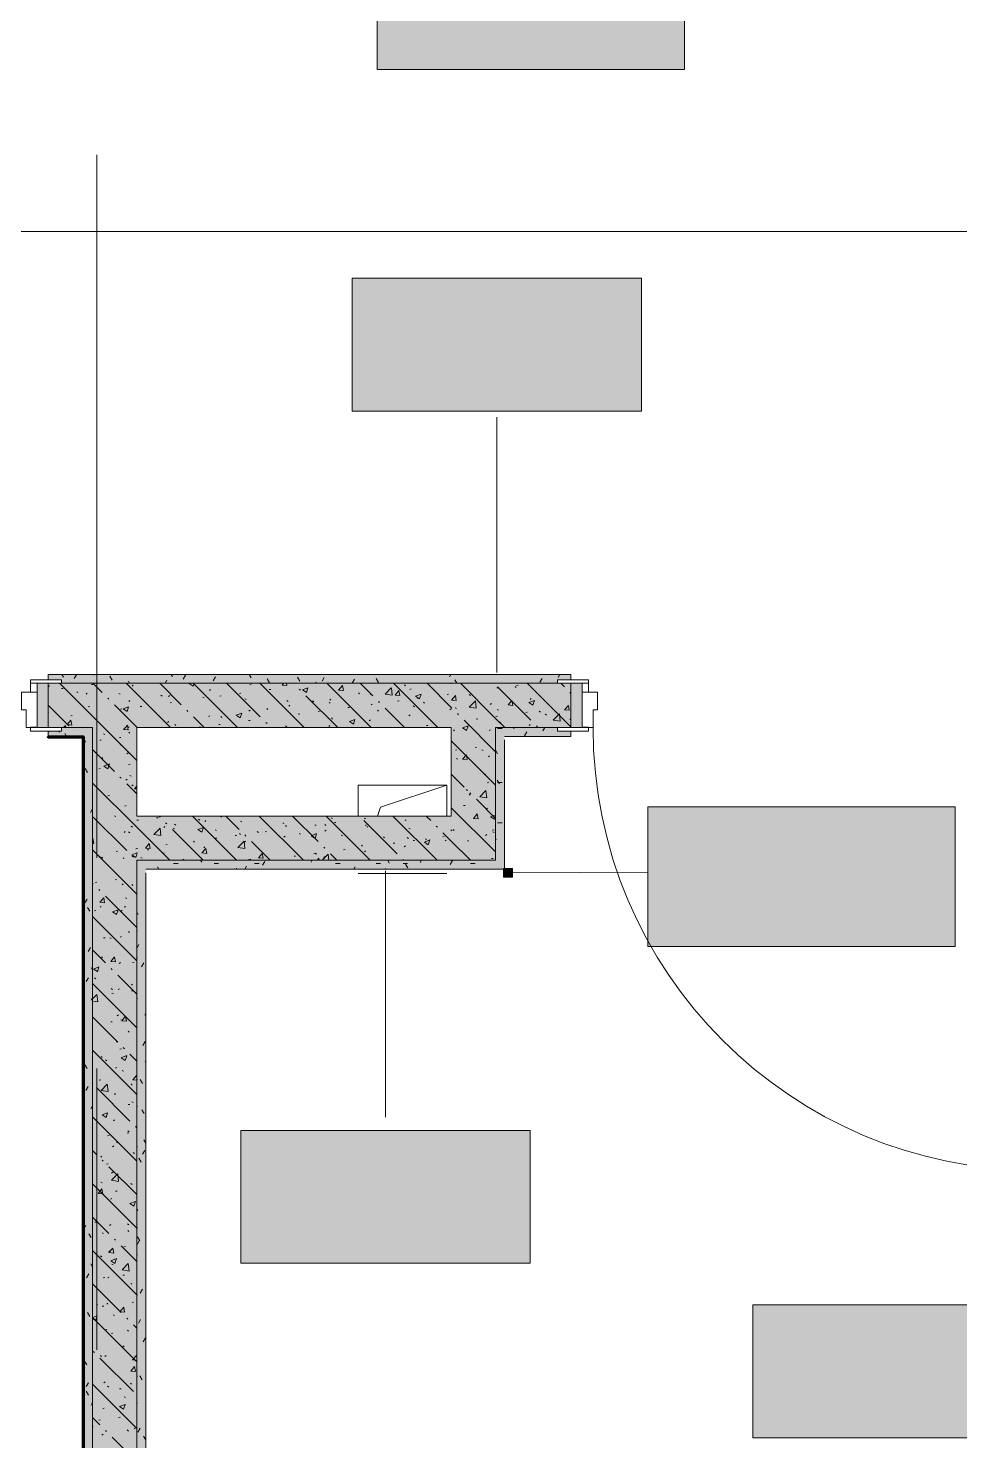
# Model space of a CAD drawing. Header units: millimetres. Extents: x -3817 to 677485, y -22715 to 103890.
# Drawn here: x 80748 to 82851, y 20480 to 23671 of the extents above; entities that cross this region are included whole.
import ezdxf

# ---------------------------------------------------------------- set-up
doc = ezdxf.new("R2010")
doc.units = ezdxf.units.MM
doc.layers.add('PDF _Геометрия', color=7, linetype='Continuous', true_color=0x1d1d1d)
doc.layers.add('PDF _Сплошная заливка', color=7, linetype='Continuous', true_color=0xffffff)

msp = doc.modelspace()

# ---------------------------------------------------------------- hatches: boundary and pattern name
at = {"layer": 'PDF _Сплошная заливка', "transparency": 33554559}
h = msp.add_hatch(color=256, dxfattribs=at)
h.paths.add_polyline_path([(85453.3, 22191.3), (85453.3, 22211.3), (84623.3, 22211.3), (84623.3, 22199.3), (84653.3, 22199.3), (84653.3, 22191.3), (85275.9, 22191.3)], flags=0)
h.paths.add_polyline_path([(83643.3, 22191.3), (83643.3, 22199.3), (83673.3, 22199.3), (83673.3, 22211.3), (83073.3, 22211.3), (83073.3, 22199.3), (83103.3, 22199.3), (83103.3, 22191.3)], flags=0)
h.paths.add_polyline_path([(79663.3, 22191.3), (79663.3, 22199.3), (79693.3, 22199.3), (79693.3, 22211.3), (78923.1, 22211.3), (78923.1, 22191.3)], flags=0)
h.paths.add_polyline_path([(81943.3, 22191.3), (81943.3, 22199.3), (81973.3, 22199.3), (81973.3, 22211.3), (80793.3, 22211.3), (80793.3, 22199.3), (80823.3, 22199.3), (80823.3, 22191.3), (81803.3, 22191.3)], flags=0)
h = msp.add_hatch(color=256, dxfattribs=at)
h.paths.add_polyline_path([(81703.3, 22091.3), (81703.3, 22191.3), (80793.3, 22191.3), (80793.3, 22091.3), (81565, 22091.3)], flags=0)
h.paths.add_polyline_path([(79693.3, 22091.3), (79693.3, 22191.3), (78923.1, 22191.3), (78923.1, 22091.3), (79663.3, 22091.3)], flags=0)
for points in [[(81703.3, 21791.3), (81803.3, 21791.3), (81803.3, 22191.3), (81703.3, 22191.3), (81703.3, 21891.3)], [(80873.3, 19061.3), (80893.3, 19061.3), (80893.3, 22091.3), (80873.3, 22091.3), (80873.3, 20232.1)], [(81803.3, 21771.3), (81823.3, 21771.3), (81823.3, 22091.3), (81803.3, 22091.3), (81803.3, 21791.3)], [(81013.3, 21771.3), (81803.3, 21771.3), (81803.3, 21791.3), (80993.3, 21791.3), (80993.3, 21771.3)], [(80993.3, 19161.3), (81013.3, 19161.3), (81013.3, 21771.3), (80993.3, 21771.3), (80993.3, 20232.1)]]:
    msp.add_hatch(color=256, dxfattribs=at).paths.add_polyline_path(points)
h = msp.add_hatch(color=256, dxfattribs=at)
h.paths.add_polyline_path([(83673.3, 22091.3), (83673.3, 22191.3), (83073.3, 22191.3), (83073.3, 22091.3), (83643.3, 22091.3)], flags=0)
h.paths.add_polyline_path([(81943.3, 22091.3), (81973.3, 22091.3), (81973.3, 22191.3), (81803.3, 22191.3), (81803.3, 22091.3)], flags=0)
h.paths.add_polyline_path([(84723.3, 22091.3), (84723.3, 22191.3), (84623.3, 22191.3), (84623.3, 22091.3), (84653.3, 22091.3)], flags=0)
h = msp.add_hatch(color=256, dxfattribs=at)
h.paths.add_polyline_path([(79693.3, 22071.3), (79693.3, 22083.3), (79663.3, 22083.3), (79663.3, 22091.3), (78943.1, 22091.3), (78943.1, 22071.3), (79663.3, 22071.3)], flags=0)
h.paths.add_polyline_path([(80873.3, 22071.3), (80873.3, 22091.3), (80823.3, 22091.3), (80823.3, 22083.3), (80793.3, 22083.3), (80793.3, 22071.3), (80872.3, 22071.3)], flags=0)
h = msp.add_hatch(color=256, dxfattribs=at)
h.paths.add_polyline_path([(81844.2, 22071.3), (81973.3, 22071.3), (81973.3, 22083.3), (81943.3, 22083.3), (81943.3, 22091.3), (81823.3, 22091.3), (81823.3, 22071.3)], flags=0)
h.paths.add_polyline_path([(83103.3, 22071.3), (83153.3, 22071.3), (83153.3, 22091.3), (83103.3, 22091.3), (83102.1, 22083.3), (83073.3, 22083.3), (83073.3, 22071.3)], flags=0)

# ---------------------------------------------------------------- linework, layer by layer
at = {"layer": 'PDF _Геометрия', "color": 7, "lineweight": 9}
for points in [[(82229.9, 23892.6), (81536, 23892.6), (81536, 23577.3), (82229.9, 23577.3)], [(82229.9, 23892.6), (81536, 23892.6), (81536, 23577.3), (82229.9, 23577.3)], [(82132.5, 23106), (81479.4, 23106), (81479.4, 22806), (82132.5, 22806)], [(81943.3, 22191.3), (81803.3, 22191.3)], [(81693.3, 21961.3), (81493.3, 21961.3), (81493.3, 21891.3), (81493.3, 21961.3), (81693.3, 21961.3), (81693.3, 21891.3)], [(82840.6, 21912.1), (82146.6, 21912.1), (82146.6, 21596.8), (82840.6, 21596.8)], [(82840.6, 21912.1), (82146.6, 21912.1), (82146.6, 21596.8), (82840.6, 21596.8)], [(81693.3, 21761.3), (81493.3, 21761.3)], [(81881.1, 21181.4), (81228, 21181.4), (81228, 20881.4), (81881.1, 20881.4)], [(83036.8, 20786.9), (82383.6, 20786.9), (82383.6, 20486.9), (83036.8, 20486.9)]]:
    msp.add_lwpolyline(points, close=True, dxfattribs=at)
at = {"layer": 'PDF _Геометрия', "color": 253, "lineweight": 9, "true_color": 0xaaaaaa}
for points in [[(80903.3, 21797), (80903.3, 23384.5)], [(80408.8, 23211.3), (82443.3, 23211.3), (84943.3, 23211.3)], [(80903.3, 20685.8), (80903.3, 21320.8)]]:
    msp.add_lwpolyline(points, dxfattribs=at)
at = {"layer": 'PDF _Геометрия', "color": 7, "lineweight": 9}
for points in [[(81806, 22215.3), (81806, 22792.1)], [(80793.3, 22071.3), (80872.3, 22071.3)], [(80873.3, 22071.3), (80873.3, 19061.3)], [(81823.3, 22071.3), (81844.2, 22071.3), (81973.3, 22071.3)], [(81823.3, 21771.3), (81823.3, 22063.3)], [(81536.6, 21891.3), (81543.3, 21911.3), (81693.3, 21961.3)], [(81013.3, 21771.3), (81803.3, 21771.3)], [(81013.3, 19181.3), (81013.3, 21763.3)], [(81554.6, 21767.3), (81554.6, 21211.5)], [(81841.3, 21763.1), (82146.6, 21764.6)]]:
    msp.add_lwpolyline(points, dxfattribs=at)
at = {"layer": 'PDF _Геометрия', "color": 9, "lineweight": 9, "true_color": 0xc0c0c0}
for points in [[(81973.3, 22199.3), (81973.3, 22211.3), (80793.3, 22211.3), (80793.3, 22199.3)], [(80793.3, 22191.3), (80793.3, 22091.3)], [(81973.3, 22091.3), (81973.3, 22191.3)], [(80793.3, 22083.3), (80793.3, 22071.3)], [(81293.3, 17581.4), (81293.3, 19061.3), (81273.3, 19061.3), (80893.3, 19061.3), (80893.3, 22091.3), (80873.3, 22091.3), (80823.3, 22091.3), (80893.3, 22091.3), (80893.3, 19161.3), (80893.3, 19061.3), (81293.3, 19061.3), (81293.3, 17561.3)], [(81973.3, 22071.3), (81973.3, 22083.3)], [(81803.3, 21771.3), (81823.3, 21771.3)]]:
    msp.add_lwpolyline(points, dxfattribs=at)
at = {"layer": 'PDF _Геометрия', "color": 253, "lineweight": 9, "true_color": 0x9b9b9b}
for points in [[(80827.9, 22205.3), (80824.4, 22211.3)], [(80857.1, 22210.5), (80852.1, 22201.8)], [(80862.9, 22211), (80872.9, 22211)], [(80895.9, 22209.4), (80894.8, 22211.3)], [(80937.6, 22198.2), (80932.5, 22206.9)], [(80954.3, 22211), (80964.4, 22211)], [(81073.6, 22206.4), (81070.7, 22211.3)], [(81102.9, 22209.5), (81097.8, 22200.7)], [(81137.2, 22211), (81147.2, 22211)], [(81228.6, 22211), (81238.7, 22211)], [(81251.3, 22203.4), (81246.7, 22211.3)], [(81289.6, 22211), (81299.6, 22211)], [(81442, 22211), (81452, 22211)], [(81533.4, 22211), (81543.5, 22211)], [(81624.9, 22211), (81634.9, 22211)], [(81702.3, 22211.3), (81699, 22205.6)], [(81807.7, 22211), (81817.8, 22211)], [(81899.2, 22211), (81909.2, 22211)], [(81948.6, 22211.3), (81944.7, 22204.5)], [(81960.1, 22211), (81970.2, 22211)], [(80976.7, 22191.3), (80974.2, 22195.8)], [(81061.2, 22198.3), (81057.2, 22191.3)], [(81170.9, 22205.4), (81165.9, 22196.7)], [(81293, 22192.2), (81287.9, 22200.9)], [(81361, 22196.3), (81356, 22205)], [(81399.1, 22191.3), (81397.6, 22193.9)], [(81416.6, 22204.3), (81411.6, 22195.6)], [(81484.7, 22200.2), (81479.6, 22191.5)], [(81538.7, 22193.3), (81533.7, 22202)], [(81715.8, 22191.3), (81711.4, 22199)], [(81821.4, 22191.3), (81821, 22192)], [(81908.1, 22202.1), (81903.1, 22193.4)], [(80794.4, 22080.4), (80793.3, 22082.4)], [(80818.9, 22083.3), (80817.5, 22081)], [(80834.8, 22071.3), (80831, 22077.9)], [(81807.7, 22089.1), (81817.8, 22089.1)], [(81845.4, 22088.8), (81843.9, 22091.3)], [(81873.5, 22081.3), (81868.5, 22072.6)], [(81914.6, 22091.3), (81910.1, 22083.7)], [(80877.7, 22058), (80873.3, 22065.7)], [(81807.8, 22031.9), (81803.3, 22039.9)], [(80881.8, 21990), (80876.7, 21998.7)], [(81811.9, 21963.9), (81806.9, 21972.6)], [(81807.7, 21967.2), (81817.8, 21967.2)], [(80893.3, 21907.4), (80888.6, 21899.2)], [(81807.7, 21875.7), (81817.8, 21875.7)], [(81804.4, 21839.6), (81803.3, 21837.6)], [(81139.8, 21787), (81137.3, 21791.3)], [(81389.4, 21791.3), (81387.1, 21787.4)], [(81563.2, 21785.1), (81559.6, 21791.3)], [(81635.8, 21791.3), (81632.8, 21786.3)], [(81705.9, 21790.9), (81700.9, 21782.2)], [(81043.2, 21771.3), (81040.3, 21776.4)], [(81076.2, 21784.3), (81086.3, 21784.3)], [(81167.7, 21784.3), (81177.7, 21784.3)], [(81219.2, 21771.3), (81218, 21773.4)], [(81240.8, 21777.8), (81237.1, 21771.3)], [(81259.1, 21784.3), (81269.2, 21784.3)], [(81282.5, 21789), (81277.4, 21780.3)], [(81442, 21784.3), (81452, 21784.3)], [(81486.6, 21776.8), (81483.4, 21771.3)], [(81533.4, 21784.3), (81543.5, 21784.3)], [(81554.6, 21772.7), (81553.8, 21771.3)], [(81594.4, 21784.3), (81604.4, 21784.3)], [(81604.8, 21774), (81599.8, 21782.7)], [(81746.8, 21784.3), (81756.8, 21784.3)], [(81800.3, 21771.6), (81800.2, 21771.3)], [(80881.3, 21703.8), (80876.3, 21695.1)], [(80887, 21676.2), (80881.9, 21685)], [(80996.6, 21669.2), (80993.3, 21675)], [(80993.3, 21631.9), (80994.8, 21631.9)], [(80998.1, 21601.2), (80993.3, 21592.9)], [(80888.4, 21594.2), (80883.4, 21585.5)], [(80993.3, 21570.9), (80994.8, 21570.9)], [(80893.3, 21543.4), (80890.1, 21548.9)], [(81009.2, 21559.6), (81004.2, 21550.9)], [(80884.3, 21526.1), (80879.3, 21517.4)], [(80893.3, 21480.7), (80890.4, 21475.8)], [(80993.3, 21479.5), (80994.8, 21479.5)], [(81013.3, 21444.7), (81011.3, 21441.2)], [(81012.2, 21381.9), (81007.2, 21373.2)], [(80881, 21320.8), (80875.9, 21329.6)], [(81013.3, 21335.6), (81012, 21337.7)], [(80883.2, 21280.4), (80878.2, 21271.7)], [(80993.3, 21296.6), (80994.8, 21296.6)], [(81005.9, 21287.4), (81000.9, 21296.1)], [(80893.3, 21236.8), (80889.4, 21230.1)], [(80993.3, 21235.7), (80994.8, 21235.7)], [(81010, 21219.3), (81004.9, 21228.1)], [(81013.3, 21152.7), (81009, 21160)], [(80993.3, 21144.2), (80994.8, 21144.2)], [(81011.1, 21136.2), (81006.1, 21127.5)], [(81002.9, 21109.7), (80997.9, 21118.4)], [(80995.8, 21000), (80993.3, 21004.4)], [(80878, 20966.6), (80873.3, 20958.3)], [(80993.3, 20961.3), (80994.8, 20961.3)], [(80890.2, 20939), (80885.2, 20947.8)], [(80998.9, 20932.1), (80993.8, 20923.4)], [(80999.9, 20932), (80994.9, 20940.7)], [(80874, 20898.6), (80873.3, 20897.4)], [(80993.3, 20900.4), (80994.8, 20900.4)], [(80893.3, 20872.8), (80889.3, 20879.7)], [(80885.1, 20857), (80880.1, 20848.3)], [(80993.3, 20808.9), (80994.8, 20808.9)], [(81005.9, 20822.4), (81000.9, 20813.7)], [(80887.2, 20761.3), (80882.2, 20770.1)], [(81001.9, 20754.4), (80996.8, 20745.7)], [(80876.1, 20719.7), (80873.3, 20724.6)], [(81013, 20712.7), (81008, 20704)], [(80880.2, 20651.7), (80875.1, 20660.4)], [(80884, 20611.2), (80879, 20602.5)], [(80993.3, 20626.1), (80994.8, 20626.1)], [(81005.1, 20618.2), (81000.1, 20626.9)], [(80884.3, 20583.6), (80879.2, 20592.3)], [(80893.3, 20566.3), (80890.2, 20560.9)], [(80993.3, 20565.1), (80994.8, 20565.1)], [(81000.8, 20508.6), (80995.7, 20499.9)], [(81013.3, 20482.1), (81008.2, 20490.8)]]:
    msp.add_lwpolyline(points, dxfattribs=at)
at = {"layer": 'PDF _Геометрия', "color": 253, "lineweight": 13, "true_color": 0xaaaaaa}
for points in [[(80753.3, 22199.3), (80753.3, 22191.3), (80823.3, 22191.3), (80823.3, 22199.3)], [(80753.3, 22191.3), (80753.3, 22171.3), (80768.3, 22171.3), (80768.3, 22191.3)], [(80768.3, 22191.3), (80768.3, 22091.3), (80793.3, 22091.3), (80793.3, 22191.3)], [(82013.3, 22199.3), (81943.3, 22199.3), (81943.3, 22191.3), (82013.3, 22191.3)], [(81998.3, 22191.3), (81973.3, 22191.3), (81973.3, 22091.3), (81998.3, 22091.3)], [(82013.3, 22191.3), (81998.3, 22191.3), (81998.3, 22171.3), (82013.3, 22171.3)], [(80743.3, 22091.3), (80768.3, 22091.3), (80768.3, 22171.3), (80733.3, 22171.3), (80733.3, 22131.3), (80743.3, 22131.3)], [(82023.3, 22091.3), (82023.3, 22131.3), (82033.3, 22131.3), (82033.3, 22171.3), (81998.3, 22171.3), (81998.3, 22091.3)], [(80753.3, 22092.3), (80753.3, 22091.3), (80768.3, 22091.3), (80768.3, 22092.3)], [(80753.3, 22091.3), (80753.3, 22083.3), (80823.3, 22083.3), (80823.3, 22091.3)], [(82013.3, 22091.3), (81943.3, 22091.3), (81943.3, 22083.3), (82013.3, 22083.3)], [(82013.3, 22092.3), (81998.3, 22092.3), (81998.3, 22091.3), (82013.3, 22091.3)]]:
    msp.add_lwpolyline(points, close=True, dxfattribs=at)
at = {"layer": 'PDF _Геометрия', "color": 252, "lineweight": 9, "true_color": 0x878787}
for points in [[(80793.8, 22183.6), (80796.4, 22185.6)], [(80993.3, 22016.8), (80918.7, 22091.3), (80818.7, 22191.3)], [(80823.6, 22179.2), (80826.9, 22179.6)], [(80890.9, 22188.1), (80894.2, 22188.5)], [(80915.1, 22170.4), (80894.2, 22191.3)], [(81069.5, 22091.3), (80969.5, 22191.3)], [(80982.8, 22186.7), (80985.2, 22184.4)], [(81093.6, 22142.8), (81045, 22191.3)], [(81120.6, 22184.5), (81111.7, 22190.5), (81114, 22191.3)], [(81220.4, 22091.3), (81120.4, 22191.3)], [(81120.6, 22184.4), (81122.9, 22191.3)], [(81157.4, 22175), (81160, 22177)], [(81272.1, 22115.1), (81196.7, 22190.6)], [(81248.7, 22187.5), (81251.3, 22189.5)], [(81371.3, 22091.3), (81271.3, 22191.3)], [(81292.4, 22176.9), (81295.7, 22177.4)], [(81332, 22185.9), (81321.4, 22186.9), (81325.2, 22191.3)], [(81332.1, 22185.9), (81331, 22191.3)], [(81347.5, 22190.6), (81346.8, 22191.3)], [(81362.6, 22175.5), (81360.1, 22178)], [(81367.2, 22176.2), (81379.7, 22181)], [(81367.2, 22176.2), (81376.1, 22170.3)], [(81376.1, 22170.2), (81379.7, 22181)], [(81522.1, 22091.3), (81422.1, 22191.3)], [(81459.6, 22174.8), (81448.9, 22175.7), (81457.5, 22185.9)], [(81459.6, 22174.7), (81457.5, 22185.9)], [(81526.1, 22162.9), (81497.6, 22191.3)], [(81569.8, 22164.3), (81554, 22166.7), (81567.8, 22181.1)], [(81569.8, 22164.2), (81567.9, 22181.1)], [(81673, 22091.3), (81573, 22191.3)], [(81587.1, 22163.6), (81576.5, 22164.6), (81585, 22174.8)], [(81587.1, 22163.6), (81585.1, 22174.7)], [(81597.6, 22187.4), (81600, 22185.1)], [(81609.8, 22176.9), (81612.4, 22178.9)], [(81704.6, 22135.2), (81703.3, 22136.6), (81648.5, 22191.3)], [(81702.1, 22190.2), (81703.3, 22191.1), (81703.6, 22191.3)], [(81823.9, 22091.3), (81803.3, 22112), (81723.9, 22191.3)], [(81806.2, 22180.6), (81809.5, 22181.1)], [(81883.1, 22107.6), (81807.7, 22183)], [(81847.5, 22184), (81850, 22181.7)], [(81850.7, 22186.5), (81854, 22186.9)], [(81973.3, 22092.8), (81874.8, 22191.3)], [(81958.6, 22183), (81950.2, 22191.3)], [(80857.7, 22172.2), (80860.5, 22170.4)], [(80879.1, 22168.9), (80881.5, 22166.6)], [(80930.1, 22155.4), (80927.6, 22157.9)], [(80994.2, 22091.3), (80942.7, 22142.8)], [(80952.6, 22168.2), (80955.4, 22166.4)], [(80975.2, 22150.2), (80977.9, 22152.3)], [(81047.5, 22164.2), (81050.4, 22162.4)], [(81065, 22161.6), (81067.7, 22163.7)], [(81068.3, 22147.4), (81071.6, 22147.9)], [(81142.4, 22160.2), (81145.3, 22158.4)], [(81180.6, 22162.2), (81183.9, 22162.7)], [(81225.1, 22168.1), (81228.4, 22168.5)], [(81237.4, 22156.2), (81240.2, 22154.4)], [(81332.3, 22152.1), (81335.1, 22150.3)], [(81336.3, 22139.7), (81339, 22141.7)], [(81446.8, 22091.3), (81375.2, 22162.9)], [(81390.2, 22151.8), (81392.6, 22149.5)], [(81427.2, 22148.1), (81430, 22146.3)], [(81428.7, 22153), (81431.3, 22155)], [(81493.9, 22169.6), (81496.3, 22167.3)], [(81520, 22165.5), (81522.6, 22167.6)], [(81522.1, 22144.1), (81524.9, 22142.3)], [(81541.2, 22147.8), (81538.6, 22150.3)], [(81582.1, 22151.1), (81585.4, 22151.6)], [(81631.6, 22156), (81622.8, 22162), (81635.2, 22166.8)], [(81626.6, 22157), (81629.9, 22157.4)], [(81631.6, 22156), (81635.2, 22166.7)], [(81640.2, 22148.4), (81642.6, 22146.1)], [(81693.9, 22165.8), (81697.2, 22166.3)], [(81714.6, 22152.5), (81704, 22153.4), (81712.6, 22163.6)], [(81714.6, 22152.4), (81712.6, 22163.5)], [(81759.6, 22134.8), (81743.7, 22137.3), (81757.6, 22151.7)], [(81743.8, 22166.2), (81746.3, 22163.9)], [(81759.6, 22134.8), (81757.6, 22151.7)], [(81791.2, 22143.6), (81793.9, 22145.6)], [(81842.2, 22141.3), (81831.5, 22142.2), (81840.1, 22152.5)], [(81842.2, 22141.2), (81840.1, 22152.4)], [(81887.1, 22141.8), (81878.3, 22147.8), (81890.7, 22152.5)], [(81881, 22154.9), (81883.7, 22157)], [(81887.2, 22141.7), (81890.8, 22152.5)], [(81973.3, 22168.3), (81971.1, 22170.4)], [(80839.6, 22095), (80793.3, 22141.4)], [(80793.3, 22125.7), (80794.3, 22126.4)], [(80844.1, 22117.9), (80847.5, 22118.4)], [(80883.9, 22137.7), (80886.6, 22139.8)], [(80956.4, 22132.7), (80959.7, 22133.2)], [(80962.3, 22133.1), (80974.8, 22137.9)], [(80962.3, 22133.1), (80971.2, 22127.2)], [(80971.2, 22127.1), (80974.8, 22137.8)], [(81000.9, 22138.6), (81004.3, 22139)], [(81108.7, 22127.7), (81106.2, 22130.2)], [(81145, 22091.3), (81121.2, 22115.1)], [(81155.2, 22115.8), (81157.9, 22117.8)], [(81182.8, 22116.2), (81185.3, 22113.9)], [(81226.7, 22112.9), (81217.9, 22118.9), (81230.3, 22123.7)], [(81226.7, 22112.9), (81230.3, 22123.6)], [(81246.5, 22128.3), (81249.2, 22130.3)], [(81286.5, 22134), (81289, 22131.7)], [(81357.9, 22121.6), (81361.2, 22122)], [(81402.4, 22127.5), (81405.8, 22127.9)], [(81432.8, 22112.8), (81435.3, 22110.5)], [(81469.8, 22136.3), (81473.1, 22136.8)], [(81536.5, 22130.6), (81538.9, 22128.3)], [(81597.6, 22091.3), (81553.7, 22135.2)], [(81607.6, 22117.7), (81610.3, 22119.8)], [(81617, 22140.1), (81619.8, 22138.3)], [(81699.9, 22131), (81702.6, 22133.1)], [(81711.9, 22136.1), (81714.7, 22134.3)], [(81719.7, 22120.2), (81717.2, 22122.7)], [(81759.4, 22110.5), (81762.8, 22110.9)], [(81803.9, 22116.4), (81807.3, 22116.8)], [(81806.8, 22132.1), (81809.7, 22130.3)], [(81871.3, 22125.2), (81874.6, 22125.7)], [(81901.7, 22128.1), (81904.6, 22126.3)], [(81915.4, 22121.7), (81917.9, 22119.5)], [(81949.3, 22105.4), (81933.5, 22107.9), (81947.3, 22122.3)], [(81949.3, 22105.3), (81947.4, 22122.2)], [(81969.7, 22130.1), (81959.1, 22131.1), (81967.6, 22141.3)], [(81969.7, 22130.1), (81967.6, 22141.2)], [(81971.2, 22109.1), (81973.3, 22110.6)], [(80827.7, 22091.3), (80832.4, 22096.2)], [(80833, 22091.3), (80832.4, 22096.2)], [(80846.6, 22096.8), (80836, 22097.8), (80844.5, 22108)], [(80846.6, 22096.8), (80844.6, 22107.9)], [(80974.1, 22085.7), (80963.5, 22086.6), (80967.5, 22091.3), (80972.1, 22096.8)], [(80974.1, 22085.6), (80973.1, 22091.3), (80972.1, 22096.7)], [(80973.1, 22091.1), (80973.5, 22091.3), (80975.7, 22093.1)], [(80975.4, 22080.6), (80977.9, 22078.3)], [(81062.9, 22102.4), (81065.5, 22104.5)], [(81079.1, 22098.4), (81081.6, 22096.1)], [(81133.8, 22092.1), (81137.1, 22092.5)], [(81178.3, 22098), (81181.6, 22098.4)], [(81245.6, 22106.8), (81249, 22107.3)], [(81287.2, 22100), (81284.7, 22102.6)], [(81329.1, 22095), (81331.6, 22092.7)], [(81426.5, 22093.8), (81429.2, 22095.9)], [(81482.2, 22098.7), (81473.4, 22104.6), (81485.8, 22109.4)], [(81482.2, 22098.6), (81485.8, 22109.4)], [(81517.8, 22106.3), (81520.5, 22108.4)], [(81647.1, 22095.7), (81650.5, 22096.2)], [(81708.1, 22086.1), (81710.5, 22083.9)], [(81737.7, 22084.4), (81728.9, 22090.4), (81741.3, 22095.2)], [(81803.3, 22036.6), (81732.3, 22107.6)], [(81737.8, 22084.4), (81741.4, 22095.1)], [(81789.1, 22084.4), (81791.7, 22086.4)], [(81811.8, 22103.9), (81814.2, 22101.7)], [(81878.9, 22095.8), (81881.5, 22097.8)], [(81898.2, 22092.5), (81895.7, 22095)], [(80909.6, 22062.6), (80913, 22063)], [(80918, 22077.3), (80920.8, 22075.5)], [(80954.2, 22068.4), (80957.5, 22068.9)], [(80955.5, 22053.4), (80958.3, 22051.6)], [(81803.3, 21961.1), (81703.3, 22061.1)], [(81757.2, 22046.2), (81760.5, 22046.7)], [(80942.7, 21991.9), (80893.3, 22041.4)], [(80914.3, 22023.8), (80916.8, 22021.5)], [(80970.9, 22031.9), (80973.6, 22033.9)], [(81712.7, 22040.4), (81716, 22040.8)], [(81714.8, 22021.4), (81717.6, 22019.6)], [(81739.3, 22018.7), (81728.7, 22019.7), (81737.2, 22029.9)], [(81739.3, 22018.7), (81737.3, 22029.8)], [(81772.2, 22041.2), (81775, 22039.4)], [(81786.9, 22025.2), (81789.6, 22027.2)], [(80907.4, 21998.3), (80910.7, 21998.8)], [(80927.9, 21998.2), (80919.1, 22004.2), (80931.5, 22009)], [(80927.9, 21998.2), (80931.5, 22008.9)], [(80974.7, 22007.2), (80978, 22007.6)], [(80977.5, 21982.9), (80980.4, 21981.1)], [(81732.3, 21956.7), (81703.3, 21985.7)], [(81777.7, 21985), (81781.1, 21985.4)], [(81067.8, 21791.3), (80993.3, 21865.9), (80893.3, 21965.9)], [(80957.8, 21976.8), (80955.3, 21979.3)], [(80968.7, 21972.7), (80971.4, 21974.7)], [(80993.3, 21941.4), (80970.4, 21964.3)], [(80982.2, 21961.6), (80984.7, 21959.3)], [(80993.3, 21952.4), (80988.2, 21952.9), (80993.3, 21958.9)], [(81710.4, 21976.1), (81713.7, 21976.5)], [(81736.8, 21950.9), (81739.7, 21949.1)], [(81784.8, 21966), (81787.4, 21968)], [(80927.9, 21937.1), (80931.3, 21937.5)], [(81743.3, 21941), (81745.8, 21938.8)], [(81747.3, 21941.6), (81744.8, 21944.1)], [(81803.3, 21885.7), (81759.9, 21929.1)], [(81783.1, 21932.2), (81767.3, 21934.7), (81781.2, 21949.1)], [(81783.1, 21932.1), (81781.2, 21949)], [(80970.4, 21813.4), (80894.9, 21888.8)], [(80942.9, 21892.1), (80945.7, 21890.3)], [(80966.6, 21913.5), (80969.2, 21915.5)], [(81037.8, 21888.1), (81040.6, 21886.3)], [(81038, 21887.6), (81041.3, 21888)], [(81045.8, 21888.8), (81043.3, 21891.3)], [(81218.7, 21791.3), (81118.7, 21891.3)], [(81182.3, 21891.1), (81184.7, 21888.8)], [(81224.3, 21861.2), (81194.2, 21891.3)], [(81369.5, 21791.3), (81269.5, 21891.3)], [(81402.9, 21833.5), (81345, 21891.3)], [(81520.4, 21791.3), (81420.4, 21891.3)], [(81432.3, 21887.6), (81434.7, 21885.4)], [(81671.3, 21791.3), (81571.3, 21891.3)], [(81656.8, 21881.3), (81646.8, 21891.3)], [(81803.3, 21810.2), (81703.3, 21910.2)], [(81731, 21914.8), (81734.3, 21915.3)], [(81764, 21885), (81753.3, 21885.9), (81761.9, 21896.1)], [(81764, 21884.9), (81761.9, 21896.1)], [(81782.6, 21906.8), (81785.2, 21908.9)], [(81800.6, 21883.9), (81791.8, 21889.9), (81803.3, 21894.3)], [(81800.6, 21883.9), (81803.3, 21891.7)], [(80964.4, 21854.3), (80967.1, 21856.3)], [(80974.9, 21855.5), (80977.4, 21853.2)], [(80980.4, 21868.2), (80983.2, 21866.4)], [(80993.5, 21881.7), (80996.8, 21882.2)], [(81047.7, 21847.3), (81031.9, 21849.7), (81045.7, 21864.2)], [(81047.7, 21847.2), (81045.7, 21864.1)], [(81054.2, 21865.7), (81056.9, 21867.7)], [(81060.9, 21873.7), (81058.4, 21876.3)], [(81143.3, 21791.3), (81073.5, 21861.2)], [(81075.3, 21864.2), (81078.1, 21862.4)], [(81078.6, 21873.3), (81081.1, 21871)], [(81131.3, 21861), (81143.8, 21865.8)], [(81131.3, 21861), (81140.2, 21855.1)], [(81132.7, 21884.1), (81135.6, 21882.3)], [(81140.2, 21855), (81143.8, 21865.7)], [(81146.6, 21879), (81149.2, 21881.1)], [(81170.2, 21860.2), (81173, 21858.4)], [(81227.6, 21880.1), (81230.5, 21878.3)], [(81265.1, 21856.2), (81268, 21854.4)], [(81282.7, 21855.8), (81286, 21856.3)], [(81322.6, 21876), (81325.4, 21874.2)], [(81328.6, 21869.8), (81331, 21867.6)], [(81395, 21870.6), (81398.3, 21871)], [(81417.5, 21872), (81420.3, 21870.2)], [(81417.9, 21857.1), (81420.5, 21859.1)], [(81439.5, 21876.5), (81442.8, 21876.9)], [(81581.4, 21805.8), (81506, 21881.3)], [(81506.8, 21885.3), (81510.1, 21885.8)], [(81509.1, 21869.6), (81511.8, 21871.6)], [(81512.4, 21868), (81515.2, 21866.2)], [(81599, 21881), (81601.6, 21883)], [(81607.3, 21864), (81610.1, 21862.2)], [(81671.9, 21866.2), (81669.4, 21868.7)], [(81702.2, 21860), (81703.3, 21859.3), (81705, 21858.2)], [(81707.5, 21861), (81710, 21858.7)], [(81796.5, 21859.5), (81799.8, 21859.9)], [(81797.1, 21856), (81800, 21854.2)], [(80893.3, 21839.8), (80893.9, 21840.5)], [(80893.3, 21829.6), (80895.9, 21829.3)], [(80896, 21829.3), (80893.9, 21840.4)], [(81023.5, 21818.2), (81012.8, 21819.1), (81021.4, 21829.3)], [(81023.5, 21818.1), (81021.4, 21829.3)], [(81058.5, 21826.3), (81061.9, 21826.8)], [(81121.2, 21834.2), (81123.7, 21832)], [(81170.8, 21841.1), (81174.2, 21841.5)], [(81215.3, 21847), (81218.7, 21847.4)], [(81237.4, 21817.9), (81221.6, 21820.3), (81235.5, 21834.7)], [(81224.9, 21852), (81227.3, 21849.8)], [(81237.5, 21817.8), (81235.5, 21834.7)], [(81235.7, 21832.3), (81238.4, 21834.4)], [(81239.4, 21846.1), (81236.9, 21848.6)], [(81294.2, 21791.3), (81252, 21833.5)], [(81325.5, 21843.7), (81328.2, 21845.8)], [(81360, 21852.2), (81362.9, 21850.4)], [(81395.7, 21840.8), (81386.9, 21846.8), (81399.3, 21851.6)], [(81395.7, 21840.8), (81399.3, 21851.5)], [(81455, 21848.2), (81457.8, 21846.4)], [(81500.2, 21825.4), (81502.6, 21823.1)], [(81549.9, 21844.1), (81552.7, 21842.3)], [(81572.3, 21830), (81575.7, 21830.4)], [(81596.8, 21821.8), (81599.5, 21823.8)], [(81603.8, 21843.2), (81606.3, 21840.9)], [(81616.8, 21835.9), (81620.2, 21836.3)], [(81651.2, 21826.6), (81642.4, 21832.5), (81654.8, 21837.3)], [(81644.8, 21840.1), (81647.6, 21838.3)], [(81651.2, 21826.5), (81654.8, 21837.3)], [(81684.2, 21844.7), (81687.5, 21845.2)], [(81746.8, 21791.3), (81703.3, 21834.8), (81684.5, 21853.6)], [(81689.1, 21835.1), (81691.8, 21837.1)], [(81739.7, 21836.1), (81742.5, 21834.3)], [(81780.4, 21847.6), (81783.1, 21849.7)], [(80993.3, 21715), (80893.3, 21815)], [(80907.5, 21801.7), (80910.4, 21799.9)], [(80913.8, 21798.6), (80916.3, 21796.4)], [(80946.7, 21811.6), (80950, 21812)], [(80962.3, 21795.1), (80964.9, 21797.2)], [(80990.8, 21797.7), (80981.9, 21803.7), (80993.3, 21808), (80994.4, 21808.5)], [(80985.5, 21798.3), (80982.9, 21800.8)], [(80990.8, 21797.7), (80993.3, 21805), (80994.4, 21808.4)], [(80991.2, 21817.5), (80993.3, 21817.7), (80994.5, 21817.9)], [(81002.4, 21797.7), (81005.3, 21795.9)], [(81017.5, 21816.4), (81020, 21814.2)], [(81052.1, 21806.5), (81054.7, 21808.5)], [(81097.4, 21793.7), (81100.2, 21791.9)], [(81151, 21807), (81140.4, 21808), (81148.9, 21818.2)], [(81144.4, 21819.8), (81147.1, 21821.9)], [(81151, 21807), (81149, 21818.1)], [(81242.4, 21791.3), (81249.9, 21794.2)], [(81249, 21791.3), (81249.9, 21794.2)], [(81278.5, 21795.9), (81267.9, 21796.8), (81276.5, 21807)], [(81278.5, 21795.8), (81276.5, 21807)], [(81348.2, 21800.5), (81351.5, 21800.9)], [(81392.7, 21806.3), (81396, 21806.8)], [(81396.5, 21807.6), (81398.9, 21805.3)], [(81400.2, 21791.3), (81404, 21795.9)], [(81404.8, 21791.3), (81404, 21795.8)], [(81411.8, 21791.3), (81425.2, 21805.3)], [(81418, 21818.4), (81415.4, 21820.9)], [(81415.7, 21797.9), (81418.4, 21799.9)], [(81426.9, 21791.3), (81425.2, 21805.3)], [(81445, 21791.3), (81430.5, 21805.8)], [(81460, 21815.2), (81463.4, 21815.6)], [(81507, 21810.4), (81509.6, 21812.4)], [(81595.9, 21791.3), (81594, 21793.3)], [(81794.2, 21795.2), (81797.5, 21795.7)], [(80894.9, 21738), (80893.3, 21739.6)], [(80899.9, 21741.5), (80903.2, 21741.9)], [(80944.4, 21747.3), (80947.8, 21747.8)], [(80960.1, 21735.9), (80962.8, 21738)], [(80981.7, 21736.4), (80984.2, 21734.1)], [(80910, 21722.9), (80907.5, 21725.4)], [(80920.6, 21695.6), (80910, 21696.5), (80918.6, 21706.7)], [(80920.6, 21695.5), (80918.6, 21706.7)], [(80993.3, 21639.6), (80922.6, 21710.3)], [(80967.8, 21706.8), (80970.6, 21705)], [(80993.3, 21564.2), (80893.3, 21664.2)], [(80897.7, 21677.2), (80901, 21677.6)], [(80910.4, 21687), (80913.2, 21685.2)], [(80947.5, 21668.8), (80938.7, 21674.7), (80951.1, 21679.5)], [(80947.5, 21668.7), (80951.1, 21679.5)], [(80957.9, 21676.7), (80960.6, 21678.8)], [(80965, 21686.1), (80968.3, 21686.5)], [(80918.2, 21615.9), (80921.5, 21616.4)], [(80932.4, 21616.5), (80935.3, 21614.7)], [(80955.8, 21617.5), (80958.4, 21619.6)], [(80974.4, 21630.3), (80976.8, 21628.1)], [(80922.6, 21559.4), (80893.3, 21588.8)], [(80913.3, 21573.5), (80915.7, 21571.2)], [(80945.3, 21561.9), (80934.6, 21562.8), (80943.2, 21573)], [(80945.3, 21561.8), (80943.2, 21572.9)], [(80895.4, 21545.8), (80907.9, 21550.6)], [(80895.4, 21545.8), (80904.3, 21539.9)], [(80904.3, 21539.8), (80907.9, 21550.5)], [(80937.7, 21544.3), (80935.2, 21546.9)], [(80953.6, 21558.4), (80956.3, 21560.4)], [(80983.7, 21560.6), (80987.1, 21561)], [(80993.3, 21413.3), (80893.3, 21513.3)], [(80897.8, 21525.6), (80900.7, 21523.8)], [(80993.3, 21488.8), (80950.3, 21531.8)], [(80981.2, 21511.3), (80983.7, 21509)], [(80992.7, 21521.6), (80993.3, 21521.3)], [(80893.3, 21478.1), (80903.1, 21488.4)], [(80893.3, 21473.3), (80905.1, 21471.5)], [(80905.1, 21471.4), (80903.1, 21488.3)], [(80935.3, 21501.7), (80938.1, 21499.9)], [(80937, 21490.5), (80940.3, 21490.9)], [(80951.4, 21499.2), (80954.1, 21501.2)], [(80981.5, 21496.3), (80984.8, 21496.8)], [(80949.3, 21440), (80951.9, 21442)], [(80950.3, 21380.9), (80893.3, 21437.9)], [(80893.3, 21420.7), (80893.5, 21420.8)], [(80934.7, 21426.2), (80938, 21426.6)], [(80957.4, 21431.2), (80960.2, 21429.4)], [(80969.9, 21428.1), (80959.3, 21429.1), (80967.9, 21439.3)], [(80970, 21428.1), (80967.9, 21439.2)], [(80947.1, 21380.8), (80949.8, 21382.8)], [(80973.8, 21405.2), (80976.3, 21402.9)], [(80993.3, 21262.4), (80893.3, 21362.4)], [(80912.8, 21348.3), (80915.2, 21346.1)], [(80955.3, 21364.9), (80958.6, 21365.4)], [(80967.1, 21339.3), (80958.3, 21345.3), (80970.7, 21350.1)], [(80965.3, 21365.8), (80962.8, 21368.3)], [(80967.1, 21339.3), (80970.8, 21350)], [(80993.3, 21337.9), (80977.9, 21353.2)], [(80922.7, 21340.4), (80925.6, 21338.6)], [(80945, 21321.6), (80947.6, 21323.6)], [(80960.2, 21316.5), (80963.1, 21314.7)], [(80908.5, 21294.8), (80911.8, 21295.3)], [(80928.6, 21268.8), (80912.8, 21271.3), (80926.7, 21285.7)], [(80928.7, 21268.8), (80926.7, 21285.7)], [(80980.7, 21286.1), (80983.1, 21283.8)], [(80993.3, 21294.5), (80984, 21295.3), (80992.6, 21305.5)], [(80993.3, 21301.7), (80992.6, 21305.5)], [(80977.9, 21202.4), (80902.5, 21277.8)], [(80942.8, 21262.4), (80945.5, 21264.5)], [(80923.9, 21210.4), (80915, 21216.4), (80927.5, 21221.1)], [(80923.9, 21210.3), (80927.5, 21221.1)], [(80974, 21239.5), (80977.3, 21239.9)], [(80982.3, 21246), (80985.1, 21244.2)], [(80993.3, 21111.6), (80893.3, 21211.6)], [(80940.6, 21203.2), (80943.3, 21205.3)], [(80993, 21187.3), (80990.5, 21189.8)], [(80927.2, 21169.3), (80930.6, 21169.8)], [(80947.7, 21155.1), (80950.5, 21153.3)], [(80971.7, 21175.2), (80975.1, 21175.6)], [(80973.3, 21180), (80975.8, 21177.8)], [(80902.5, 21126.9), (80893.3, 21136.2)], [(80912.2, 21123.2), (80914.7, 21120.9)], [(80938.5, 21144), (80941.1, 21146.1)], [(80985.1, 21131.2), (80988, 21129.4)], [(80917.6, 21111.9), (80915.1, 21114.4)], [(80925, 21105.1), (80928.3, 21105.5)], [(80993.3, 21036.2), (80930.1, 21099.3)], [(80992.3, 21113.9), (80993.3, 21114.1)], [(80993.3, 20960.7), (80893.3, 21060.7)], [(80912.3, 21064.7), (80915.1, 21062.9)], [(80936.3, 21084.8), (80939, 21086.9)], [(80952.2, 21066.2), (80936.4, 21068.7), (80950.3, 21083.1)], [(80952.2, 21066.2), (80950.3, 21083)], [(80980.1, 21061), (80982.6, 21058.7)], [(80916.4, 21038.1), (80905.8, 21039), (80914.4, 21049.2)], [(80916.4, 21038), (80914.4, 21049.1)], [(80934.2, 21025.7), (80936.8, 21027.7)], [(80945.5, 21043.8), (80948.9, 21044.3)], [(80986.7, 21009.9), (80977.9, 21015.9), (80990.3, 21020.6)], [(80986.8, 21009.8), (80990.4, 21020.6)], [(80930.1, 20948.4), (80893.3, 20985.3)], [(80898.8, 20973.7), (80902.1, 20974.1)], [(80932, 20966.5), (80934.6, 20968.5)], [(80972.6, 20969.9), (80975.4, 20968.1)], [(80915.1, 20950), (80918, 20948.2)], [(80945.2, 20933.3), (80942.7, 20935.8)], [(80972.8, 20954.9), (80975.3, 20952.6)], [(80993.3, 20809.8), (80893.3, 20909.8)], [(80911.7, 20898), (80914.2, 20895.8)], [(80929.8, 20907.3), (80932.5, 20909.3)], [(80941.1, 20904.3), (80930.5, 20905.3), (80939, 20915.5)], [(80941.1, 20904.3), (80939.1, 20915.4)], [(80993.3, 20885.3), (80957.8, 20920.8)], [(80964.3, 20918.3), (80967.6, 20918.8)], [(80943.5, 20881), (80934.6, 20886.9), (80947.1, 20891.7)], [(80937.2, 20879.5), (80940, 20877.7)], [(80943.5, 20880.9), (80947.1, 20891.6)], [(80975.8, 20863.6), (80960, 20866), (80973.8, 20880.5)], [(80975.8, 20863.5), (80973.8, 20880.4)], [(80957.8, 20769.9), (80893.3, 20834.4)], [(80917.5, 20848.2), (80920.8, 20848.7)], [(80927.7, 20848.1), (80930.3, 20850.1)], [(80962, 20854.1), (80965.3, 20854.5)], [(80979.6, 20835.8), (80982.1, 20833.6)], [(80902.6, 20788.7), (80905.4, 20786.9)], [(80915.2, 20784), (80918.6, 20784.4)], [(80925.5, 20788.9), (80928.2, 20790.9)], [(80965.8, 20770.6), (80955.1, 20771.5), (80963.7, 20781.7)], [(80965.8, 20770.5), (80963.7, 20781.7)], [(80982.6, 20792.8), (80985.9, 20793.3)], [(80893.3, 20758.7), (80903.8, 20762.8)], [(80993.3, 20658.9), (80893.3, 20758.9)], [(80893.3, 20756.7), (80900.2, 20752)], [(80900.2, 20752), (80903.8, 20762.7)], [(80940.1, 20764.8), (80942.9, 20763)], [(80972.9, 20754.8), (80970.4, 20757.3)], [(80993.3, 20734.4), (80985.5, 20742.2)], [(80923.3, 20729.7), (80926, 20731.8)], [(80935.8, 20722.7), (80939.1, 20723.1)], [(80972.3, 20729.7), (80974.7, 20727.5)], [(80897.5, 20679.4), (80894.9, 20681.9)], [(80962.1, 20694.3), (80964.9, 20692.5)], [(80985.5, 20591.4), (80910, 20666.8)], [(80911.2, 20672.9), (80913.7, 20670.6)], [(80921.2, 20670.5), (80923.8, 20672.6)], [(80990.4, 20636.8), (80979.8, 20637.8), (80988.4, 20648)], [(80993.3, 20661.9), (80983.5, 20663.4), (80993.3, 20673.5)], [(80990.5, 20636.8), (80988.4, 20647.9)], [(80919, 20611.3), (80921.7, 20613.4)], [(80979.1, 20610.7), (80981.6, 20608.4)], [(80993.3, 20508.1), (80893.3, 20608.1)], [(80927.5, 20603.4), (80930.3, 20601.6)], [(80954.5, 20597.2), (80957.9, 20597.7)], [(80965, 20579.5), (80967.8, 20577.7)], [(80916.9, 20552.2), (80919.5, 20554.2)], [(80963.1, 20551.5), (80954.2, 20557.5), (80966.7, 20562.2)], [(80963.1, 20551.4), (80966.7, 20562.2)], [(80910, 20515.9), (80893.3, 20532.7)], [(80907.8, 20527.1), (80911.1, 20527.5)], [(80952.3, 20533), (80955.6, 20533.4)], [(80893.3, 20512.3), (80894.9, 20511.2)], [(80914.7, 20493), (80917.4, 20495)], [(80925.1, 20500.8), (80922.6, 20503.4)], [(80993.3, 20432.7), (80937.7, 20488.3)], [(80971.7, 20504.6), (80974.2, 20502.3)], [(80987, 20509), (80989.9, 20507.2)]]:
    msp.add_lwpolyline(points, dxfattribs=at)
at = {"layer": 'PDF _Геометрия', "color": 9, "lineweight": 9, "true_color": 0xc0c0c0}
for points in [[(81803.3, 22191.3), (81703.3, 22191.3), (80823.3, 22191.3)], [(81703.3, 22091.3), (81703.3, 21891.3), (80993.3, 21891.3), (80993.3, 22091.3)], [(80993.3, 21791.3), (81703.3, 21791.3), (81803.3, 21791.3), (81803.3, 22091.3), (81943.3, 22091.3), (81823.3, 22091.3), (81803.3, 22091.3), (81803.3, 21791.3), (80993.3, 21791.3), (80993.3, 21771.3), (80993.3, 19161.3), (81013.3, 19161.3), (81393.3, 19161.3), (80993.3, 19161.3)]]:
    msp.add_lwpolyline(points, close=True, dxfattribs=at)
at = {"layer": 'PDF _Геометрия', "color": 231, "lineweight": 70, "true_color": 0xff80c0}
msp.add_lwpolyline([(80793.3, 22071.3), (80793.3, 22070.3), (80872.3, 22070.3), (80872.3, 19041.3), (80872.3, 19040.3), (81272.3, 19040.3), (81272.3, 17582.3), (78944.1, 17582.3), (78944.1, 20490.3), (79343.3, 20490.3), (79344.3, 20490.3), (79344.3, 21031.3), (79344.3, 21032.3), (78944.1, 21032.3), (78944.1, 21031.3)], dxfattribs=at)
at = {"layer": 'PDF _Геометрия', "color": 231, "lineweight": 9, "true_color": 0xff80c0}
msp.add_lwpolyline([(80873.3, 19061.3), (80873.3, 22071.3), (80872.3, 22071.3), (80793.3, 22071.3)], dxfattribs=at)
at = {"layer": 'PDF _Геометрия', "color": 7, "lineweight": 20}
msp.add_lwpolyline([(81821.3, 21772.9), (81821.3, 21753.4), (81841.3, 21753.4), (81841.3, 21772.9)], close=True, dxfattribs=at)
at = {"layer": 'PDF _Геометрия', "color": 253, "lineweight": 9, "true_color": 0xaaaaaa}
msp.add_arc((83023.3, 22091.3), 1000, 180, 270, dxfattribs=at)
at = {"layer": 'PDF _Сплошная заливка', "lineweight": 9, "transparency": 33554559}
for points in [[(82229.9, 23892.6), (81536, 23892.6), (82229.9, 23577.3), (81536, 23577.3)], [(82132.5, 23106), (81479.4, 23106), (82132.5, 22806), (81479.4, 22806)], [(82840.6, 21912.1), (82146.6, 21912.1), (82840.6, 21596.8), (82146.6, 21596.8)], [(81881.1, 21181.4), (81228, 21181.4), (81881.1, 20881.4), (81228, 20881.4)], [(83036.8, 20786.9), (82383.6, 20786.9), (83036.8, 20486.9), (82383.6, 20486.9)]]:
    msp.add_solid(points, dxfattribs=at)
at = {"layer": 'PDF _Сплошная заливка', "lineweight": 35, "transparency": 33554559}
for points in [[(80768.3, 22091.3), (80793.3, 22091.3), (80768.3, 22191.3), (80793.3, 22191.3)], [(81973.3, 22091.3), (81998.3, 22091.3), (81973.3, 22191.3), (81998.3, 22191.3)], [(80993.3, 19161.3), (80993.3, 22091.3), (80893.3, 19161.3), (80893.3, 22091.3)], [(80993.3, 21791.3), (81703.3, 21791.3), (80993.3, 21891.3), (81703.3, 21891.3)]]:
    msp.add_solid(points, dxfattribs=at)
at = {"layer": 'PDF _Сплошная заливка', "color": 254, "lineweight": 35, "true_color": 0xffb9dc, "transparency": 33554559}
msp.add_solid([(80872.3, 22070.3), (80872.3, 22071.3), (80793.3, 22070.3)], dxfattribs=at)
at = {"layer": 'PDF _Сплошная заливка', "color": 1, "lineweight": 35, "transparency": 33554559}
msp.add_solid([(81821.3, 21753.4), (81841.3, 21753.4), (81821.3, 21772.9), (81841.3, 21772.9)], dxfattribs=at)

doc.saveas('drawing.dxf')
